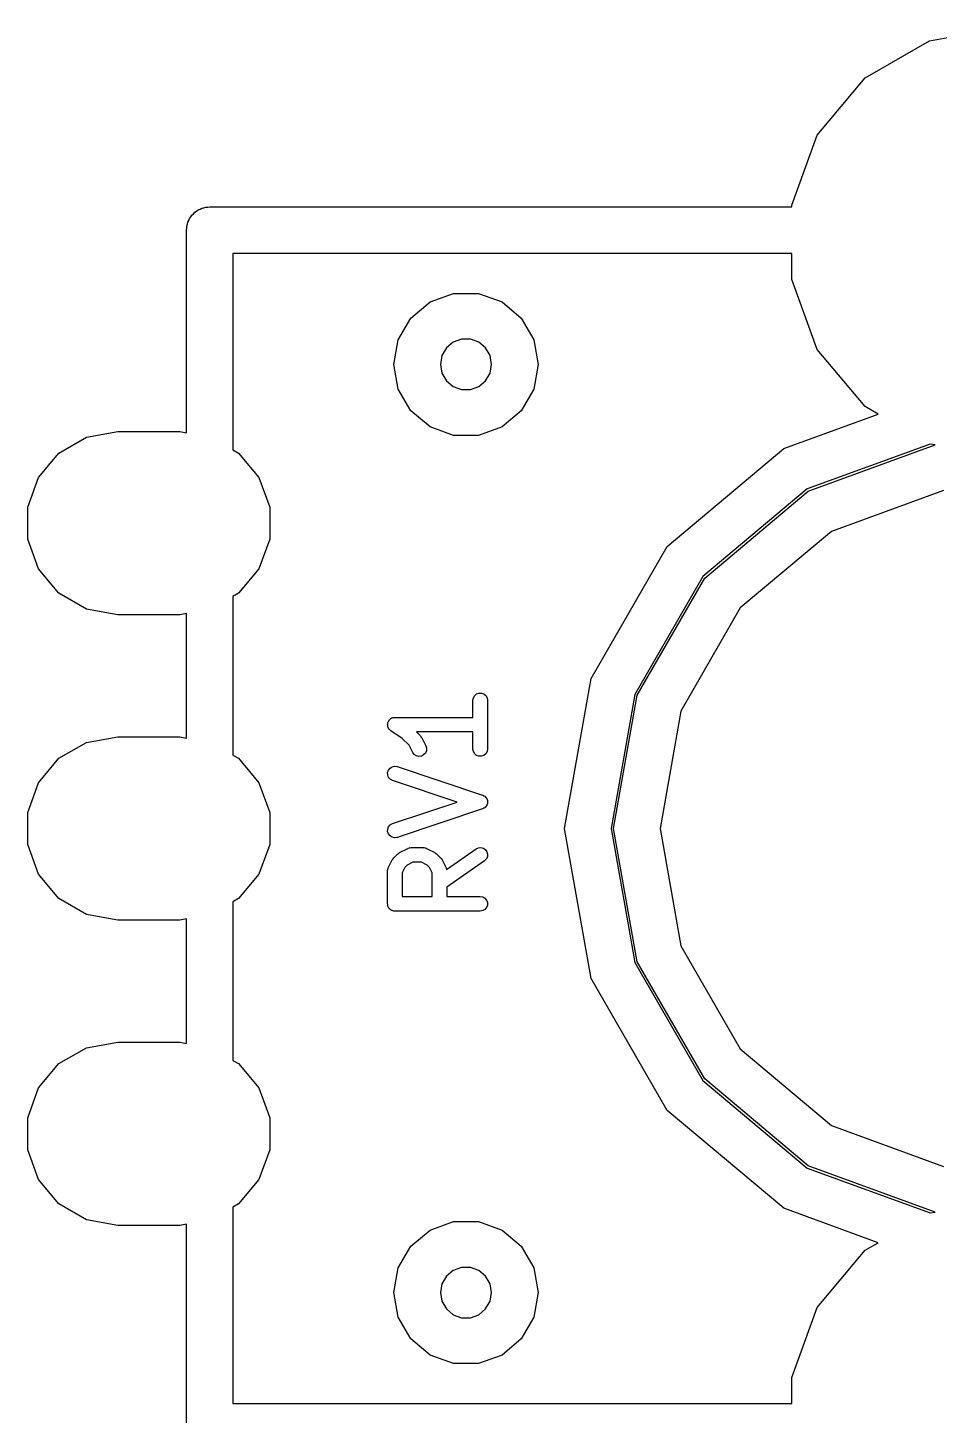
# Model space of a CAD drawing. Extents: x 110.2 to 157.8, y -100.3 to -70.3.
# Drawn here: x 134.11 to 141.58, y -90 to -78.64 of the extents above; entities that cross this region are included whole.
import ezdxf

# ---------------------------------------------------------------- set-up
doc = ezdxf.new("R2010")
doc.units = 0
doc.header["$MEASUREMENT"] = 0
doc.layers.add('BLACK', color=7, linetype='CONTINUOUS')

msp = doc.modelspace()

# ---------------------------------------------------------------- linework, layer by layer
at = {"layer": 'Black'}
for p, q in [((141.499, -78.7493), (142.1, -78.6433)), ((140.971, -79.0543), (141.499, -78.7493)), ((140.579, -79.5217), (140.971, -79.0543)), ((140.37, -80.095), (140.579, -79.5217)), ((140.37, -80.1095), (140.37, -80.095)), ((135.429, -80.2204), (135.435, -80.2047)), ((135.435, -80.2047), (135.446, -80.192)), ((135.446, -80.192), (135.454, -80.1775)), ((135.454, -80.1775), (135.467, -80.1668)), ((135.467, -80.1668), (135.478, -80.1541)), ((135.478, -80.1541), (135.492, -80.1457)), ((135.492, -80.1457), (135.505, -80.135)), ((135.505, -80.135), (135.52, -80.1293)), ((135.52, -80.1293), (135.535, -80.121)), ((135.535, -80.121), (135.551, -80.1181)), ((135.551, -80.1181), (135.567, -80.1124)), ((135.567, -80.1124), (135.584, -80.1124)), ((135.584, -80.1124), (135.6, -80.1095)), ((135.6, -80.1095), (140.37, -80.1095)), ((135.409, -80.3), (135.412, -80.2836)), ((135.409, -81.9598), (135.409, -80.3)), ((135.412, -80.2669), (135.418, -80.2513)), ((135.412, -80.2836), (135.412, -80.2669)), ((135.418, -80.2513), (135.421, -80.2348)), ((135.421, -80.2348), (135.429, -80.2204)), ((135.79, -80.4905), (135.79, -82.0992)), ((140.37, -80.4905), (135.79, -80.4905)), ((140.37, -80.705), (140.37, -80.4905)), ((140.579, -81.2783), (140.37, -80.705)), ((137.248, -81.0204), (137.405, -80.8886)), ((137.405, -80.8886), (137.597, -80.8185)), ((137.597, -80.8185), (137.803, -80.8185)), ((137.803, -80.8185), (137.995, -80.8886)), ((137.995, -80.8886), (138.152, -81.0204)), ((137.145, -81.198), (137.248, -81.0204)), ((138.152, -81.0204), (138.255, -81.198)), ((137.109, -81.4), (137.145, -81.198)), ((137.595, -81.2186), (137.54, -81.2653)), ((137.664, -81.1937), (137.595, -81.2186)), ((137.736, -81.1937), (137.664, -81.1937)), ((137.805, -81.2186), (137.736, -81.1937)), ((137.86, -81.2653), (137.805, -81.2186)), ((138.255, -81.198), (138.29, -81.4)), ((137.503, -81.3283), (137.49, -81.4)), ((137.54, -81.2653), (137.503, -81.3283)), ((137.897, -81.3283), (137.86, -81.2653)), ((137.909, -81.4), (137.897, -81.3283)), ((140.971, -81.7457), (140.579, -81.2783)), ((137.145, -81.602), (137.109, -81.4)), ((137.49, -81.4), (137.503, -81.4717)), ((137.897, -81.4717), (137.909, -81.4)), ((138.29, -81.4), (138.255, -81.602)), ((137.503, -81.4717), (137.54, -81.5347)), ((137.54, -81.5347), (137.595, -81.5814)), ((137.805, -81.5814), (137.86, -81.5347)), ((137.86, -81.5347), (137.897, -81.4717)), ((137.248, -81.7796), (137.145, -81.602)), ((137.595, -81.5814), (137.664, -81.6063)), ((137.664, -81.6063), (137.736, -81.6063)), ((137.736, -81.6063), (137.805, -81.5814)), ((138.255, -81.602), (138.152, -81.7796)), ((137.405, -81.9114), (137.248, -81.7796)), ((138.152, -81.7796), (137.995, -81.9114)), ((141.078, -81.8078), (140.971, -81.7457)), ((137.597, -81.9815), (137.405, -81.9114)), ((137.995, -81.9114), (137.803, -81.9815)), ((140.304, -82.0896), (141.078, -81.8078)), ((134.364, -82.1255), (134.59, -81.9952)), ((134.59, -81.9952), (134.846, -81.95)), ((134.846, -81.95), (135.354, -81.95)), ((135.354, -81.95), (135.409, -81.9598)), ((137.803, -81.9815), (137.597, -81.9815)), ((134.197, -82.325), (134.364, -82.1255)), ((135.79, -82.0992), (135.836, -82.1255)), ((135.836, -82.1255), (136.003, -82.325)), ((139.349, -82.8914), (140.304, -82.0896)), ((141.505, -82.0518), (140.495, -82.4196)), ((140.505, -82.4372), (141.545, -82.0587)), ((141.545, -82.0587), (141.505, -82.0518)), ((134.108, -82.5698), (134.197, -82.325)), ((136.003, -82.325), (136.092, -82.5698)), ((140.495, -82.4196), (139.641, -83.1363)), ((139.656, -83.1494), (140.505, -82.4372)), ((141.612, -82.4334), (140.695, -82.7671)), ((134.108, -82.8302), (134.108, -82.5698)), ((136.092, -82.5698), (136.092, -82.8302)), ((140.695, -82.7671), (139.948, -83.3943)), ((134.197, -83.075), (134.108, -82.8302)), ((136.092, -82.8302), (136.003, -83.075)), ((138.725, -83.9716), (139.349, -82.8914)), ((134.364, -83.2745), (134.197, -83.075)), ((136.003, -83.075), (135.836, -83.2745)), ((139.641, -83.1363), (139.083, -84.1019)), ((139.102, -84.1089), (139.656, -83.1494)), ((134.59, -83.4048), (134.364, -83.2745)), ((135.836, -83.2745), (135.79, -83.3008)), ((135.79, -83.3008), (135.79, -84.5992)), ((134.846, -83.45), (134.59, -83.4048)), ((135.354, -83.45), (134.846, -83.45)), ((135.409, -83.4402), (135.354, -83.45)), ((135.409, -84.4598), (135.409, -83.4402)), ((139.948, -83.3943), (139.46, -84.2392)), ((138.508, -85.2), (138.725, -83.9716)), ((137.757, -84.15), (137.76, -84.1295)), ((137.757, -84.29), (137.757, -84.15)), ((137.76, -84.1295), (137.771, -84.1114)), ((137.771, -84.1114), (137.787, -84.098)), ((137.787, -84.098), (137.806, -84.0909)), ((137.806, -84.0909), (137.827, -84.0909)), ((137.827, -84.0909), (137.847, -84.098)), ((137.847, -84.098), (137.863, -84.1114)), ((137.863, -84.1114), (137.873, -84.1295)), ((137.873, -84.1295), (137.877, -84.15)), ((137.877, -84.15), (137.877, -84.55)), ((139.083, -84.1019), (138.889, -85.2)), ((138.91, -85.2), (139.102, -84.1089)), ((137.078, -84.304), (137.084, -84.3005)), ((137.084, -84.3005), (137.09, -84.2962)), ((137.09, -84.2962), (137.093, -84.2953)), ((137.093, -84.2953), (137.096, -84.2936)), ((137.096, -84.2936), (137.103, -84.2924)), ((137.103, -84.2924), (137.11, -84.2904)), ((137.11, -84.2904), (137.113, -84.2906)), ((137.113, -84.2906), (137.117, -84.29)), ((137.117, -84.29), (137.757, -84.29)), ((139.46, -84.2392), (139.291, -85.2)), ((137.057, -84.3461), (137.058, -84.3429)), ((137.058, -84.3533), (137.057, -84.3461)), ((137.058, -84.3396), (137.06, -84.3329)), ((137.058, -84.3429), (137.058, -84.3396)), ((137.058, -84.3604), (137.058, -84.3533)), ((137.059, -84.3635), (137.058, -84.3604)), ((137.059, -84.3669), (137.059, -84.3635)), ((137.062, -84.3733), (137.059, -84.3669)), ((137.06, -84.3329), (137.062, -84.3259)), ((137.062, -84.3259), (137.064, -84.3231)), ((137.065, -84.38), (137.062, -84.3733)), ((137.064, -84.3231), (137.065, -84.32)), ((137.065, -84.32), (137.069, -84.3145)), ((137.067, -84.3825), (137.065, -84.38)), ((137.068, -84.3855), (137.067, -84.3825)), ((137.073, -84.3905), (137.068, -84.3855)), ((137.069, -84.3145), (137.073, -84.3086)), ((137.073, -84.3086), (137.076, -84.3066)), ((137.078, -84.396), (137.073, -84.3905)), ((137.076, -84.3066), (137.078, -84.304)), ((137.081, -84.3976), (137.078, -84.396)), ((137.083, -84.3999), (137.081, -84.3976)), ((137.178, -84.4633), (137.083, -84.3999)), ((137.757, -84.41), (137.295, -84.41)), ((137.295, -84.41), (137.326, -84.4409)), ((137.757, -84.55), (137.757, -84.41)), ((134.364, -84.6255), (134.59, -84.4952)), ((134.59, -84.4952), (134.846, -84.45)), ((134.846, -84.45), (135.354, -84.45)), ((135.354, -84.45), (135.409, -84.4598)), ((137.234, -84.5189), (137.178, -84.4633)), ((137.263, -84.5768), (137.234, -84.5189)), ((137.326, -84.4409), (137.331, -84.4488)), ((137.331, -84.4488), (137.337, -84.4565)), ((137.337, -84.4565), (137.37, -84.5232)), ((137.37, -84.5232), (137.376, -84.5431)), ((134.197, -84.825), (134.364, -84.6255)), ((135.79, -84.5992), (135.836, -84.6255)), ((135.836, -84.6255), (136.003, -84.825)), ((137.275, -84.5936), (137.263, -84.5768)), ((137.293, -84.6051), (137.275, -84.5936)), ((137.313, -84.6099), (137.293, -84.6051)), ((137.334, -84.6075), (137.313, -84.6099)), ((137.352, -84.5982), (137.334, -84.6075)), ((137.367, -84.5831), (137.352, -84.5982)), ((137.375, -84.5639), (137.367, -84.5831)), ((137.376, -84.5431), (137.375, -84.5639)), ((137.76, -84.5705), (137.757, -84.55)), ((137.771, -84.5886), (137.76, -84.5705)), ((137.787, -84.602), (137.771, -84.5886)), ((137.806, -84.6091), (137.787, -84.602)), ((137.827, -84.6091), (137.806, -84.6091)), ((137.847, -84.602), (137.827, -84.6091)), ((137.863, -84.5886), (137.847, -84.602)), ((137.873, -84.5705), (137.863, -84.5886)), ((137.877, -84.55), (137.873, -84.5705)), ((137.057, -84.7412), (137.064, -84.7214)), ((137.058, -84.762), (137.057, -84.7412)), ((137.064, -84.7214), (137.077, -84.7051)), ((137.077, -84.7051), (137.095, -84.6942)), ((137.095, -84.6942), (137.115, -84.69)), ((137.115, -84.69), (137.136, -84.6931)), ((137.136, -84.6931), (137.836, -84.9264)), ((134.108, -85.0698), (134.197, -84.825)), ((136.003, -84.825), (136.092, -85.0698)), ((137.066, -84.7814), (137.058, -84.762)), ((137.079, -84.797), (137.066, -84.7814)), ((137.098, -84.8069), (137.079, -84.797)), ((137.627, -84.9833), (137.098, -84.8069)), ((137.098, -85.1597), (137.627, -84.9833)), ((137.836, -84.9264), (137.837, -84.9272)), ((137.837, -84.9272), (137.839, -84.9275)), ((137.839, -84.9275), (137.846, -84.9321)), ((137.846, -84.9321), (137.854, -84.9363)), ((137.854, -84.9363), (137.855, -84.9376)), ((137.855, -84.9376), (137.856, -84.9384)), ((137.856, -84.9384), (137.862, -84.9453)), ((137.862, -84.9453), (137.868, -84.9519)), ((137.868, -84.9519), (137.868, -84.9535)), ((137.868, -84.9535), (137.869, -84.9548)), ((137.869, -84.9548), (137.872, -84.9631)), ((137.872, -84.9631), (137.875, -84.9713)), ((137.875, -84.9713), (137.875, -84.973)), ((137.875, -84.973), (137.876, -84.9745)), ((137.876, -84.9745), (137.876, -84.9833)), ((137.876, -84.9833), (137.876, -84.9921)), ((134.108, -85.3302), (134.108, -85.0698)), ((136.092, -85.0698), (136.092, -85.3302)), ((137.836, -85.0403), (137.136, -85.2736)), ((137.837, -85.0395), (137.836, -85.0403)), ((137.839, -85.0391), (137.837, -85.0395)), ((137.846, -85.0345), (137.839, -85.0391)), ((137.854, -85.0303), (137.846, -85.0345)), ((137.855, -85.0291), (137.854, -85.0303)), ((137.856, -85.0282), (137.855, -85.0291)), ((137.862, -85.0213), (137.856, -85.0282)), ((137.868, -85.0147), (137.862, -85.0213)), ((137.869, -85.0119), (137.868, -85.0132)), ((137.868, -85.0132), (137.868, -85.0147)), ((137.872, -85.0036), (137.869, -85.0119)), ((137.875, -84.9954), (137.872, -85.0036)), ((137.876, -84.9921), (137.875, -84.9937)), ((137.875, -84.9937), (137.875, -84.9954)), ((137.057, -85.2255), (137.058, -85.2046)), ((137.058, -85.2046), (137.066, -85.1853)), ((137.066, -85.1853), (137.079, -85.1697)), ((137.079, -85.1697), (137.098, -85.1597)), ((138.725, -86.4284), (138.508, -85.2)), ((138.889, -85.2), (139.083, -86.2981)), ((139.102, -86.2911), (138.91, -85.2)), ((139.291, -85.2), (139.46, -86.1608)), ((137.064, -85.2452), (137.057, -85.2255)), ((137.077, -85.2616), (137.064, -85.2452)), ((137.095, -85.2725), (137.077, -85.2616)), ((137.115, -85.2766), (137.095, -85.2725)), ((137.136, -85.2736), (137.115, -85.2766)), ((134.197, -85.575), (134.108, -85.3302)), ((136.092, -85.3302), (136.003, -85.575)), ((137.108, -85.4409), (137.141, -85.4076)), ((137.141, -85.4076), (137.149, -85.4021)), ((137.149, -85.4021), (137.156, -85.3963)), ((137.156, -85.3963), (137.223, -85.363)), ((137.223, -85.363), (137.226, -85.362)), ((137.226, -85.362), (137.229, -85.3603)), ((137.229, -85.3603), (137.236, -85.3591)), ((137.236, -85.3591), (137.243, -85.3571)), ((137.243, -85.3571), (137.247, -85.3573)), ((137.247, -85.3573), (137.25, -85.3567)), ((137.25, -85.3567), (137.35, -85.3567)), ((137.35, -85.3567), (137.353, -85.3573)), ((137.353, -85.3573), (137.357, -85.3571)), ((137.357, -85.3571), (137.364, -85.3591)), ((137.364, -85.3591), (137.371, -85.3603)), ((137.371, -85.3603), (137.374, -85.362)), ((137.374, -85.362), (137.377, -85.363)), ((137.377, -85.363), (137.444, -85.3963)), ((137.444, -85.3963), (137.451, -85.4021)), ((137.451, -85.4021), (137.459, -85.4076)), ((137.459, -85.4076), (137.492, -85.4409)), ((137.541, -85.5364), (137.782, -85.3675)), ((137.782, -85.3675), (137.801, -85.3587)), ((137.801, -85.3587), (137.822, -85.3569)), ((137.822, -85.3569), (137.842, -85.3623)), ((137.842, -85.3623), (137.859, -85.3742)), ((137.859, -85.3742), (137.871, -85.3913)), ((137.875, -85.4322), (137.866, -85.4511)), ((137.871, -85.3913), (137.876, -85.4114)), ((137.876, -85.4114), (137.875, -85.4322)), ((137.057, -85.5431), (137.059, -85.5364)), ((137.057, -85.5466), (137.057, -85.5431)), ((137.057, -85.55), (137.057, -85.5466)), ((137.057, -85.8167), (137.057, -85.55)), ((137.059, -85.5364), (137.06, -85.5295)), ((137.06, -85.5295), (137.062, -85.5265)), ((137.062, -85.5265), (137.063, -85.5232)), ((137.063, -85.5232), (137.096, -85.4565)), ((137.096, -85.4565), (137.102, -85.4488)), ((137.102, -85.4488), (137.108, -85.4409)), ((137.199, -85.5189), (137.177, -85.5642)), ((137.219, -85.4993), (137.199, -85.5189)), ((137.264, -85.4767), (137.219, -85.4993)), ((137.336, -85.4767), (137.264, -85.4767)), ((137.381, -85.4993), (137.336, -85.4767)), ((137.401, -85.5189), (137.381, -85.4993)), ((137.423, -85.5642), (137.401, -85.5189)), ((137.492, -85.4409), (137.498, -85.4488)), ((137.498, -85.4488), (137.504, -85.4565)), ((137.504, -85.4565), (137.537, -85.5232)), ((137.537, -85.5232), (137.538, -85.5265)), ((137.538, -85.5265), (137.54, -85.5295)), ((137.54, -85.5295), (137.541, -85.5364)), ((137.541, -85.5364), (137.541, -85.5364)), ((137.851, -85.4658), (137.543, -85.6812)), ((137.866, -85.4511), (137.851, -85.4658)), ((134.364, -85.7745), (134.197, -85.575)), ((136.003, -85.575), (135.836, -85.7745)), ((137.177, -85.5642), (137.177, -85.7567)), ((137.423, -85.7567), (137.423, -85.5642)), ((134.59, -85.9048), (134.364, -85.7745)), ((135.836, -85.7745), (135.79, -85.8008)), ((137.177, -85.7567), (137.423, -85.7567)), ((137.543, -85.6812), (137.543, -85.7567)), ((137.543, -85.7567), (137.817, -85.7567)), ((137.817, -85.7567), (137.837, -85.7603)), ((137.837, -85.7603), (137.855, -85.7707)), ((137.855, -85.7707), (137.869, -85.7867)), ((135.79, -85.8008), (135.79, -87.0992)), ((137.058, -85.8218), (137.057, -85.8167)), ((137.058, -85.8271), (137.058, -85.8218)), ((137.059, -85.832), (137.058, -85.8271)), ((137.06, -85.8372), (137.059, -85.832)), ((137.063, -85.8417), (137.06, -85.8372)), ((137.065, -85.8467), (137.063, -85.8417)), ((137.068, -85.8507), (137.065, -85.8467)), ((137.071, -85.8552), (137.068, -85.8507)), ((137.075, -85.8586), (137.071, -85.8552)), ((137.078, -85.8626), (137.075, -85.8586)), ((137.083, -85.8653), (137.078, -85.8626)), ((137.087, -85.8686), (137.083, -85.8653)), ((137.092, -85.8704), (137.087, -85.8686)), ((137.096, -85.873), (137.092, -85.8704)), ((137.101, -85.874), (137.096, -85.873)), ((137.106, -85.8758), (137.101, -85.874)), ((137.111, -85.8758), (137.106, -85.8758)), ((137.117, -85.8767), (137.111, -85.8758)), ((137.817, -85.8767), (137.117, -85.8767)), ((137.837, -85.873), (137.817, -85.8767)), ((137.855, -85.8626), (137.837, -85.873)), ((137.869, -85.8467), (137.855, -85.8626)), ((137.869, -85.7867), (137.876, -85.8062)), ((137.876, -85.8271), (137.869, -85.8467)), ((137.876, -85.8062), (137.876, -85.8271)), ((134.846, -85.95), (134.59, -85.9048)), ((135.354, -85.95), (134.846, -85.95)), ((135.409, -85.9402), (135.354, -85.95)), ((135.409, -86.9598), (135.409, -85.9402)), ((139.46, -86.1608), (139.948, -87.0057)), ((139.083, -86.2981), (139.641, -87.2637)), ((139.656, -87.2506), (139.102, -86.2911)), ((139.349, -87.5086), (138.725, -86.4284)), ((134.364, -87.1255), (134.59, -86.9952)), ((134.59, -86.9952), (134.846, -86.95)), ((134.846, -86.95), (135.354, -86.95)), ((135.354, -86.95), (135.409, -86.9598)), ((139.948, -87.0057), (140.695, -87.6329)), ((134.197, -87.325), (134.364, -87.1255)), ((135.79, -87.0992), (135.836, -87.1255)), ((135.836, -87.1255), (136.003, -87.325)), ((140.505, -87.9628), (139.656, -87.2506)), ((134.108, -87.5698), (134.197, -87.325)), ((136.003, -87.325), (136.092, -87.5698)), ((139.641, -87.2637), (140.495, -87.9804)), ((134.108, -87.8302), (134.108, -87.5698)), ((136.092, -87.5698), (136.092, -87.8302)), ((140.304, -88.3104), (139.349, -87.5086)), ((140.695, -87.6329), (141.612, -87.9666)), ((134.197, -88.075), (134.108, -87.8302)), ((136.092, -87.8302), (136.003, -88.075)), ((140.495, -87.9804), (141.505, -88.3482)), ((141.545, -88.3413), (140.505, -87.9628)), ((134.364, -88.2745), (134.197, -88.075)), ((136.003, -88.075), (135.836, -88.2745)), ((134.59, -88.4048), (134.364, -88.2745)), ((135.836, -88.2745), (135.79, -88.3008)), ((135.79, -88.3008), (135.79, -89.9095)), ((141.078, -88.5922), (140.304, -88.3104)), ((141.505, -88.3482), (141.545, -88.3413)), ((134.846, -88.45), (134.59, -88.4048)), ((135.354, -88.45), (134.846, -88.45)), ((135.409, -88.4402), (135.354, -88.45)), ((135.409, -90.1), (135.409, -88.4402)), ((137.248, -88.6204), (137.405, -88.4886)), ((137.405, -88.4886), (137.597, -88.4185)), ((137.597, -88.4185), (137.803, -88.4185)), ((137.803, -88.4185), (137.995, -88.4886)), ((137.995, -88.4886), (138.152, -88.6204)), ((140.971, -88.6543), (141.078, -88.5922)), ((137.145, -88.798), (137.248, -88.6204)), ((138.152, -88.6204), (138.255, -88.798)), ((140.579, -89.1217), (140.971, -88.6543)), ((137.109, -89), (137.145, -88.798)), ((137.595, -88.8186), (137.54, -88.8653)), ((137.664, -88.7937), (137.595, -88.8186)), ((137.736, -88.7937), (137.664, -88.7937)), ((137.805, -88.8186), (137.736, -88.7937)), ((137.86, -88.8653), (137.805, -88.8186)), ((138.255, -88.798), (138.29, -89)), ((137.503, -88.9283), (137.49, -89)), ((137.54, -88.8653), (137.503, -88.9283)), ((137.897, -88.9283), (137.86, -88.8653)), ((137.909, -89), (137.897, -88.9283)), ((137.145, -89.202), (137.109, -89)), ((137.49, -89), (137.503, -89.0717)), ((137.503, -89.0717), (137.54, -89.1347)), ((137.86, -89.1347), (137.897, -89.0717)), ((137.897, -89.0717), (137.909, -89)), ((138.29, -89), (138.255, -89.202)), ((137.54, -89.1347), (137.595, -89.1814)), ((137.595, -89.1814), (137.664, -89.2063)), ((137.736, -89.2063), (137.805, -89.1814)), ((137.805, -89.1814), (137.86, -89.1347)), ((140.37, -89.695), (140.579, -89.1217)), ((137.248, -89.3796), (137.145, -89.202)), ((137.664, -89.2063), (137.736, -89.2063)), ((138.255, -89.202), (138.152, -89.3796)), ((137.405, -89.5114), (137.248, -89.3796)), ((138.152, -89.3796), (137.995, -89.5114)), ((137.597, -89.5815), (137.405, -89.5114)), ((137.995, -89.5114), (137.803, -89.5815)), ((137.803, -89.5815), (137.597, -89.5815)), ((140.37, -89.9095), (140.37, -89.695)), ((135.79, -89.9095), (140.37, -89.9095))]:
    msp.add_line(p, q, dxfattribs=at)

doc.saveas('drawing.dxf')
